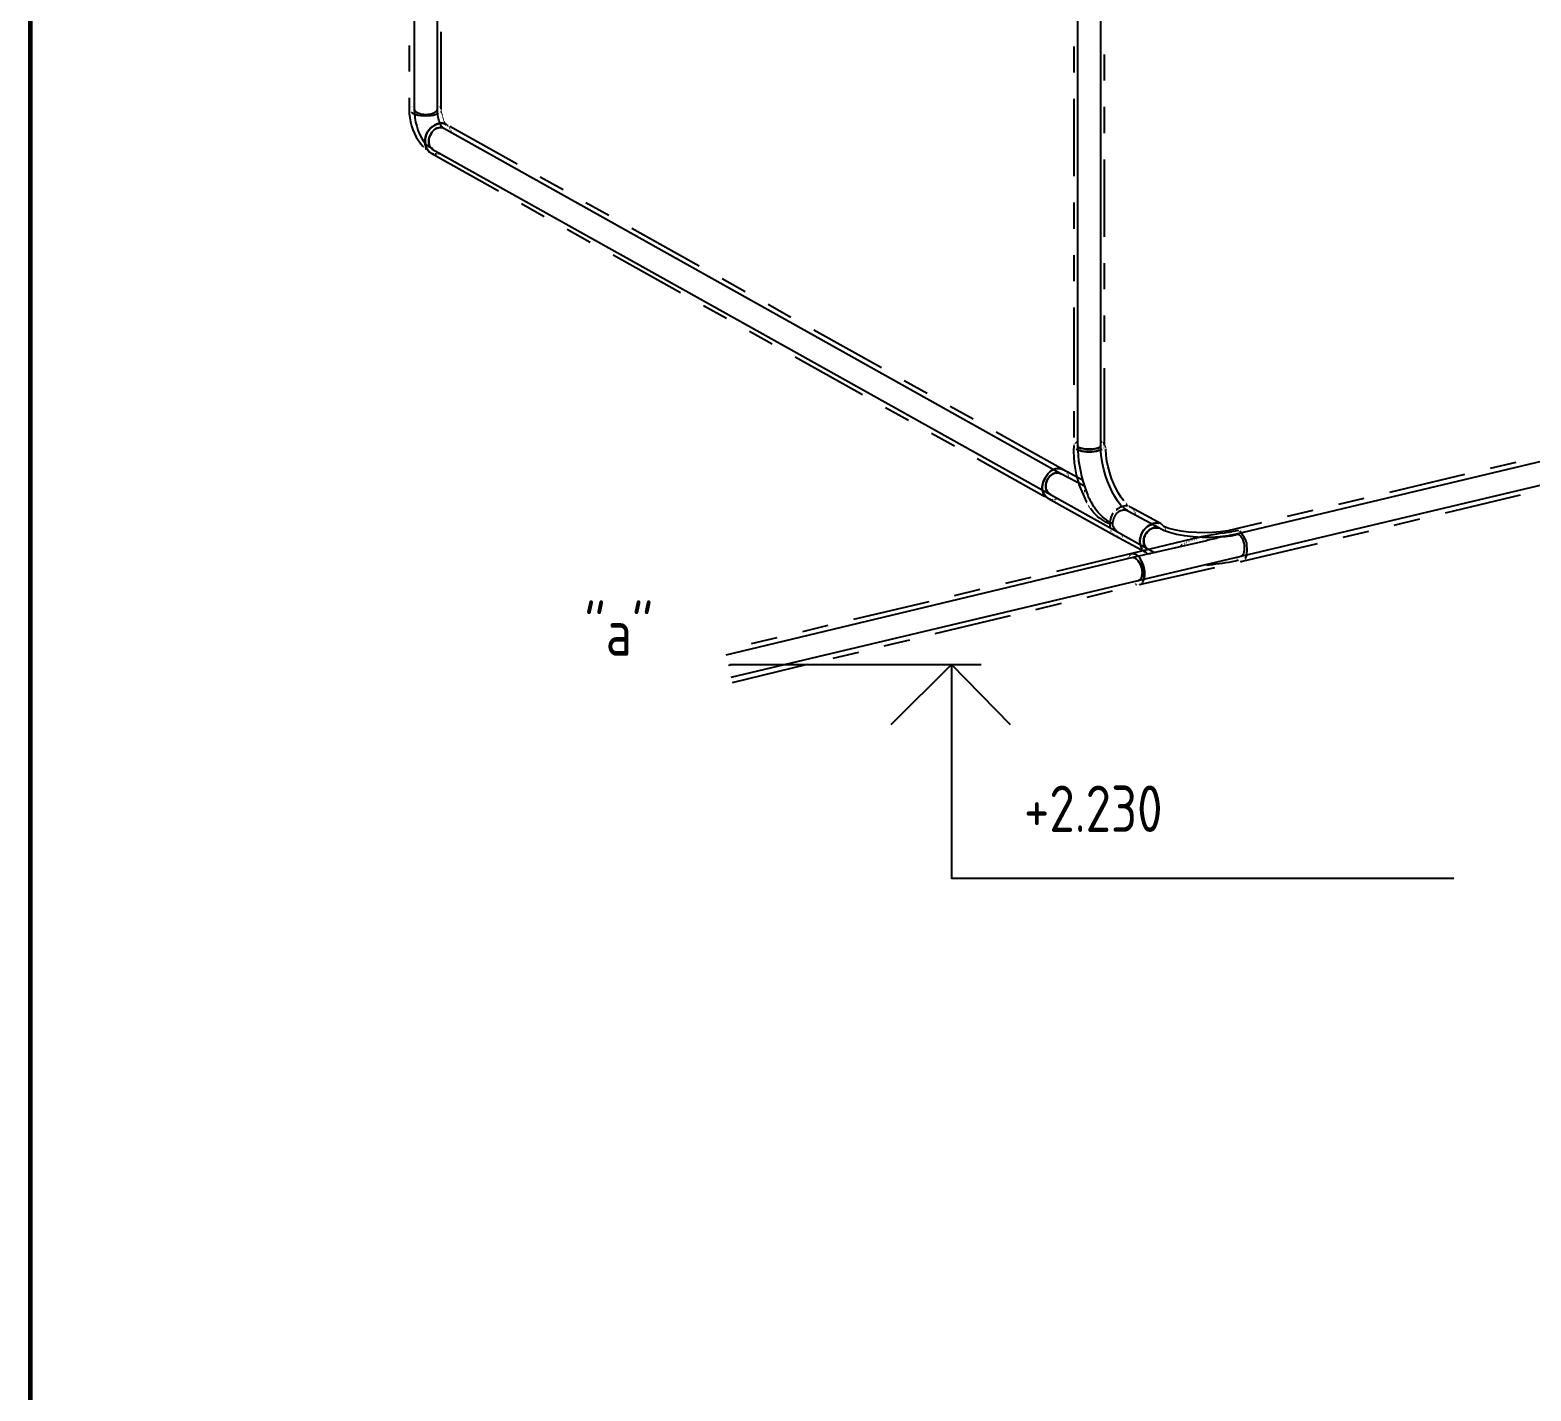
# Model space of a CAD drawing. Header units: metres. Extents: x 20 to 415, y 5 to 292.
# Drawn here: x 20 to 92.4, y 146.5 to 212.2 of the extents above; entities that cross this region are included whole.
import ezdxf

# ---------------------------------------------------------------- set-up
doc = ezdxf.new("R2010")
doc.units = ezdxf.units.M
for name, color, linetype in [('ИЗОЛЯЦИЯ', 3, 'Continuous'), ('ОБОЗНАЧЕНИЯ', 7, 'Continuous'), ('РАМКА', 7, 'Continuous'), ('ТРУБОПРОВОД', 5, 'Continuous')]:
    doc.layers.add(name, color=color, linetype=linetype)
doc.styles.add('GOST', font='isocpeur.ttf')

msp = doc.modelspace()

# ---------------------------------------------------------------- linework, layer by layer
at = {"layer": 'ИЗОЛЯЦИЯ'}
for points in [[(39.851, 208.35), (39.851, 212.079)], [(38.297, 211.433), (38.297, 210.165)], [(70.373, 211.383), (70.373, 210.115)], [(71.865, 209.73), (71.865, 210.998)], [(38.297, 208.897), (38.297, 208.35)], [(70.373, 208.847), (70.373, 205.117)], [(38.297, 208.35), (38.305, 208.145)], [(38.297, 208.35), (38.304, 208.35)], [(38.301, 208.368), (38.307, 208.368)], [(38.305, 208.145), (38.327, 207.941)], [(38.308, 208.296), (38.315, 208.296)], [(38.311, 208.387), (38.317, 208.387)], [(38.327, 207.941), (38.363, 207.741)], [(38.328, 208.406), (38.334, 208.406)], [(38.34, 208.246), (38.346, 208.246)], [(38.349, 208.424), (38.355, 208.424)], [(38.375, 208.443), (38.381, 208.443)], [(38.39, 208.201), (38.456, 208.16)], [(38.405, 208.462), (38.411, 208.462)], [(38.437, 208.48), (38.443, 208.48)], [(38.456, 208.16), (38.538, 208.125)], [(38.473, 208.499), (38.479, 208.499)], [(38.509, 208.518), (38.515, 208.518)], [(38.538, 208.125), (38.633, 208.095)], [(38.546, 208.536), (38.552, 208.536)], [(38.633, 208.095), (38.739, 208.071)], [(38.739, 208.071), (38.854, 208.053)], [(38.854, 208.053), (38.977, 208.043)], [(38.977, 208.043), (39.105, 208.039)], [(39.105, 208.039), (39.232, 208.043)], [(39.232, 208.043), (39.35, 208.053)], [(39.35, 208.053), (39.459, 208.071)], [(39.459, 208.071), (39.556, 208.095)], [(39.556, 208.095), (39.642, 208.125)], [(39.642, 208.125), (39.714, 208.16)], [(39.7, 208.518), (39.706, 208.518)], [(39.714, 208.16), (39.72, 208.16)], [(39.732, 208.499), (39.738, 208.499)], [(39.76, 208.48), (39.766, 208.48)], [(39.772, 208.201), (39.779, 208.201)], [(39.784, 208.462), (39.79, 208.462)], [(39.805, 208.443), (39.811, 208.443)], [(39.816, 208.246), (39.822, 208.246)], [(39.822, 208.424), (39.828, 208.424)], [(39.835, 208.406), (39.841, 208.406)], [(39.842, 208.296), (39.848, 208.296)], [(39.844, 208.387), (39.85, 208.387)], [(39.849, 208.368), (39.856, 208.368)], [(39.851, 208.35), (39.858, 208.35)], [(39.851, 208.333), (39.858, 208.333)], [(39.851, 208.319), (39.858, 208.319)], [(39.851, 208.307), (39.858, 208.307)], [(39.851, 208.297), (39.858, 208.297)], [(39.851, 208.288), (39.858, 208.288)], [(39.851, 208.278), (39.858, 208.278)], [(39.851, 208.268), (39.858, 208.268)], [(39.851, 208.256), (39.858, 208.256)], [(39.851, 208.242), (39.858, 208.242)], [(39.851, 208.225), (39.858, 208.225)], [(39.853, 208.207), (39.859, 208.207)], [(39.858, 208.188), (39.864, 208.188)], [(39.865, 208.169), (39.871, 208.169)], [(39.873, 208.151), (39.879, 208.151)], [(39.882, 208.132), (39.889, 208.132)], [(39.892, 208.114), (39.898, 208.114)], [(39.9, 208.095), (39.906, 208.095)], [(39.907, 208.076), (39.913, 208.076)], [(39.912, 208.058), (39.918, 208.058)], [(39.913, 208.039), (39.92, 208.039)], [(39.915, 208.004), (39.922, 208.004)], [(39.92, 207.971), (39.926, 207.971)], [(39.927, 207.941), (39.933, 207.941)], [(39.935, 207.911), (39.941, 207.911)], [(71.865, 207.194), (71.865, 208.462)], [(38.363, 207.741), (38.413, 207.545)], [(38.413, 207.545), (38.476, 207.355)], [(38.476, 207.355), (38.553, 207.173)], [(39.168, 207.231), (39.119, 207.118)], [(39.119, 207.118), (39.168, 207.231)], [(39.246, 207.337), (39.168, 207.231)], [(39.168, 207.231), (39.247, 207.337)], [(39.33, 207.431), (39.246, 207.337)], [(39.247, 207.337), (39.336, 207.431)], [(39.42, 207.511), (39.33, 207.431)], [(39.336, 207.431), (39.432, 207.511)], [(39.514, 207.577), (39.42, 207.511)], [(39.432, 207.511), (39.532, 207.577)], [(39.611, 207.627), (39.514, 207.577)], [(39.532, 207.577), (39.634, 207.627)], [(39.709, 207.66), (39.611, 207.627)], [(39.634, 207.627), (39.736, 207.66)], [(39.808, 207.676), (39.709, 207.66)], [(39.736, 207.66), (39.836, 207.676)], [(39.907, 207.673), (39.808, 207.676)], [(39.836, 207.676), (39.932, 207.673)], [(40.005, 207.649), (39.907, 207.673)], [(39.932, 207.673), (40.02, 207.649)], [(39.945, 207.884), (39.951, 207.884)], [(39.954, 207.856), (39.96, 207.856)], [(39.962, 207.827), (39.968, 207.827)], [(39.969, 207.796), (39.976, 207.796)], [(39.974, 207.764), (39.98, 207.764)], [(39.976, 207.728), (39.982, 207.728)], [(39.992, 207.726), (39.999, 207.726)], [(40.1, 207.604), (40.005, 207.649)], [(40.007, 207.721), (40.013, 207.721)], [(40.018, 207.713), (40.024, 207.713)], [(40.02, 207.649), (40.1, 207.604)], [(40.029, 207.703), (40.035, 207.703)], [(40.038, 207.69), (40.044, 207.69)], [(40.047, 207.675), (40.053, 207.675)], [(40.058, 207.659), (40.064, 207.659)], [(40.069, 207.64), (40.075, 207.64)], [(40.083, 207.622), (40.089, 207.622)], [(40.1, 207.604), (40.106, 207.604)], [(40.1, 207.604), (40.106, 207.604)], [(40.1, 207.604), (40.106, 207.604)], [(40.1, 207.604), (40.106, 207.604)], [(40.135, 207.583), (40.142, 207.583)], [(40.135, 207.581), (40.142, 207.581)], [(40.168, 207.559), (40.174, 207.559)], [(40.168, 207.553), (40.174, 207.553)], [(40.197, 207.531), (40.203, 207.531)], [(40.197, 207.519), (40.203, 207.519)], [(40.224, 207.499), (40.23, 207.499)], [(40.224, 207.481), (40.23, 207.481)], [(40.248, 207.464), (40.254, 207.464)], [(40.248, 207.441), (40.254, 207.441)], [(43.511, 205.695), (40.256, 207.517)], [(40.27, 207.425), (40.277, 207.425)], [(40.27, 207.398), (40.277, 207.398)], [(40.291, 207.382), (40.297, 207.382)], [(40.291, 207.355), (40.297, 207.355)], [(40.311, 207.335), (40.317, 207.335)], [(40.311, 207.312), (40.317, 207.312)], [(40.33, 207.285), (40.336, 207.285)], [(40.33, 207.27), (40.336, 207.27)], [(40.349, 207.231), (40.355, 207.231)], [(38.553, 207.173), (38.642, 206.999)], [(38.642, 206.999), (38.743, 206.836)], [(38.743, 206.836), (38.856, 206.685)], [(38.856, 206.685), (38.981, 206.547)], [(38.981, 206.547), (38.987, 206.547)], [(39, 206.528), (39.006, 206.528)], [(39.018, 206.51), (39.025, 206.51)], [(39.037, 206.491), (39.043, 206.491)], [(39.056, 206.472), (39.062, 206.472)], [(39.067, 206.887), (39.063, 206.773)], [(39.063, 206.773), (39.067, 206.887)], [(39.063, 206.773), (39.074, 206.664)], [(39.074, 206.664), (39.063, 206.773)], [(39.085, 207.002), (39.067, 206.887)], [(39.067, 206.887), (39.085, 207.002)], [(39.074, 206.664), (39.1, 206.559)], [(39.1, 206.559), (39.074, 206.664)], [(39.119, 207.118), (39.085, 207.002)], [(39.085, 207.002), (39.119, 207.118)], [(39.1, 206.559), (39.141, 206.463)], [(39.141, 206.463), (39.1, 206.559)], [(39.141, 206.463), (39.197, 206.375)], [(39.197, 206.375), (39.141, 206.463)], [(39.074, 206.454), (39.081, 206.454)], [(39.093, 206.435), (39.099, 206.435)], [(39.112, 206.416), (39.118, 206.416)], [(39.13, 206.398), (39.136, 206.398)], [(39.149, 206.379), (39.155, 206.379)], [(39.168, 206.361), (39.174, 206.361)], [(39.184, 206.344), (39.191, 206.344)], [(39.197, 206.375), (39.268, 206.3)], [(39.268, 206.3), (39.197, 206.375)], [(39.199, 206.33), (39.205, 206.33)], [(39.21, 206.32), (39.217, 206.32)], [(39.22, 206.312), (39.227, 206.312)], [(39.23, 206.306), (39.236, 206.306)], [(39.239, 206.303), (39.245, 206.303)], [(39.25, 206.3), (39.256, 206.3)], [(39.261, 206.299), (39.268, 206.299)], [(39.268, 206.3), (39.354, 206.236)], [(39.354, 206.236), (39.268, 206.3)], [(39.275, 206.298), (39.281, 206.298)], [(39.292, 206.298), (39.298, 206.298)], [(39.354, 206.236), (42.609, 204.415)], [(39.354, 206.236), (39.36, 206.236)], [(39.376, 206.219), (39.383, 206.219)], [(39.391, 206.219), (39.398, 206.219)], [(39.405, 206.206), (39.411, 206.206)], [(39.429, 206.206), (39.436, 206.206)], [(39.439, 206.197), (39.445, 206.197)], [(39.468, 206.197), (39.474, 206.197)], [(39.476, 206.191), (39.483, 206.191)], [(39.507, 206.191), (39.513, 206.191)], [(39.518, 206.19), (39.524, 206.19)], [(39.549, 206.19), (39.555, 206.19)], [(39.56, 206.191), (39.566, 206.191)], [(39.592, 206.191), (39.598, 206.191)], [(39.603, 206.197), (39.61, 206.197)], [(39.636, 206.197), (39.642, 206.197)], [(39.647, 206.206), (39.653, 206.206)], [(39.684, 206.206), (39.69, 206.206)], [(39.688, 206.219), (39.694, 206.219)], [(39.727, 206.236), (39.733, 206.236)], [(39.729, 206.236), (39.735, 206.236)], [(39.734, 206.236), (39.74, 206.236)], [(39.735, 206.219), (39.741, 206.219)], [(39.741, 206.236), (39.747, 206.236)], [(39.749, 206.236), (39.755, 206.236)], [(39.758, 206.236), (39.764, 206.236)], [(39.767, 206.236), (39.774, 206.236)], [(39.776, 206.236), (39.782, 206.236)], [(39.783, 206.236), (39.789, 206.236)], [(39.787, 206.236), (39.794, 206.236)], [(39.789, 206.236), (39.795, 206.236)], [(71.865, 202.196), (71.865, 205.925)], [(45.724, 204.457), (44.617, 205.076)], [(43.716, 203.796), (44.822, 203.177)], [(47.937, 203.219), (46.831, 203.838)], [(70.373, 203.849), (70.373, 202.581)], [(45.929, 202.557), (47.035, 201.938)], [(52.299, 200.778), (49.044, 202.6)], [(48.143, 201.319), (51.397, 199.498)], [(70.373, 201.313), (70.373, 200.045)], [(71.865, 199.659), (71.865, 200.928)], [(54.512, 199.54), (53.406, 200.159)], [(52.504, 198.879), (53.61, 198.26)], [(56.726, 198.302), (55.619, 198.921)], [(70.373, 198.777), (70.373, 195.047)], [(71.865, 197.123), (71.865, 198.391)], [(54.717, 197.64), (55.824, 197.021)], [(61.087, 195.861), (57.832, 197.683)], [(56.93, 196.402), (60.185, 194.581)], [(71.865, 192.125), (71.865, 195.855)], [(63.301, 194.623), (62.194, 195.242)], [(61.292, 193.962), (62.399, 193.343)], [(65.514, 193.385), (64.407, 194.004)], [(70.373, 193.779), (70.373, 192.511)], [(63.505, 192.723), (64.612, 192.104)], [(69.876, 190.944), (66.621, 192.766)], [(70.373, 192.125), (70.364, 191.844)], [(70.373, 192.125), (70.379, 192.125)], [(70.373, 192.125), (70.379, 192.125)], [(70.375, 192.144), (70.381, 192.144)], [(70.375, 192.144), (70.381, 192.144)], [(70.38, 192.163), (70.387, 192.163)], [(70.38, 192.163), (70.387, 192.163)], [(70.382, 192.071), (70.389, 192.071)], [(70.382, 192.071), (70.389, 192.071)], [(70.39, 192.181), (70.396, 192.181)], [(70.39, 192.181), (70.396, 192.181)], [(70.403, 192.2), (70.409, 192.2)], [(70.403, 192.2), (70.409, 192.2)], [(70.409, 192.022), (70.415, 192.022)], [(70.409, 192.022), (70.415, 192.022)], [(70.42, 192.219), (70.426, 192.219)], [(70.42, 192.219), (70.426, 192.219)], [(70.44, 192.237), (70.446, 192.237)], [(70.44, 192.237), (70.446, 192.237)], [(70.452, 191.976), (70.458, 191.976)], [(70.452, 191.976), (70.458, 191.976)], [(70.464, 192.256), (70.471, 192.256)], [(70.464, 192.256), (70.471, 192.256)], [(70.492, 192.275), (70.499, 192.275)], [(70.492, 192.275), (70.499, 192.275)], [(70.524, 192.293), (70.53, 192.293)], [(70.524, 192.293), (70.53, 192.293)], [(70.559, 192.312), (70.566, 192.312)], [(71.678, 192.312), (71.685, 192.312)], [(71.695, 192.312), (71.701, 192.312)], [(71.709, 192.311), (71.715, 192.311)], [(71.714, 192.293), (71.72, 192.293)], [(71.719, 192.311), (71.726, 192.311)], [(71.727, 192.308), (71.733, 192.308)], [(71.733, 192.304), (71.739, 192.304)], [(71.737, 192.299), (71.743, 192.299)], [(71.739, 192.291), (71.745, 192.291)], [(71.74, 192.28), (71.746, 192.28)], [(71.741, 192.267), (71.747, 192.267)], [(71.741, 192.25), (71.747, 192.25)], [(71.746, 192.275), (71.752, 192.275)], [(71.774, 192.256), (71.78, 192.256)], [(71.774, 192.248), (71.78, 192.248)], [(71.786, 191.976), (71.792, 191.976)], [(71.786, 191.976), (71.792, 191.976)], [(71.798, 192.237), (71.804, 192.237)], [(71.801, 192.243), (71.808, 192.243)], [(71.818, 192.219), (71.824, 192.219)], [(71.823, 192.235), (71.829, 192.235)], [(71.829, 192.022), (71.836, 192.022)], [(71.829, 192.022), (71.836, 192.022)], [(71.835, 192.2), (71.841, 192.2)], [(71.838, 192.224), (71.844, 192.224)], [(71.848, 192.181), (71.854, 192.181)], [(71.849, 192.211), (71.856, 192.211)], [(71.856, 192.071), (71.862, 192.071)], [(71.856, 192.071), (71.862, 192.071)], [(71.857, 192.196), (71.863, 192.196)], [(71.857, 192.163), (71.864, 192.163)], [(71.862, 192.18), (71.868, 192.18)], [(71.863, 192.144), (71.869, 192.144)], [(71.864, 192.163), (71.87, 192.163)], [(71.865, 192.144), (71.871, 192.144)], [(71.865, 192.125), (71.871, 192.125)], [(71.865, 192.125), (71.871, 192.125)], [(71.882, 192.107), (71.888, 192.107)], [(71.895, 192.088), (71.902, 192.088)], [(71.906, 192.069), (71.912, 192.069)], [(71.913, 192.051), (71.92, 192.051)], [(71.92, 192.032), (71.926, 192.032)], [(71.923, 192.014), (71.93, 192.014)], [(71.925, 191.995), (71.931, 191.995)], [(71.926, 191.976), (71.933, 191.976)], [(65.719, 191.485), (68.974, 189.664)], [(70.364, 191.844), (70.372, 191.56)], [(70.372, 191.56), (70.398, 191.276)], [(70.398, 191.276), (70.44, 190.993)], [(70.583, 191.9), (70.51, 191.936)], [(70.51, 191.936), (70.517, 191.936)], [(70.51, 191.936), (70.583, 191.9)], [(70.668, 191.871), (70.583, 191.9)], [(70.583, 191.9), (70.668, 191.871)], [(70.766, 191.847), (70.668, 191.871)], [(70.668, 191.871), (70.766, 191.847)], [(70.874, 191.829), (70.766, 191.847)], [(70.766, 191.847), (70.874, 191.829)], [(70.992, 191.818), (70.874, 191.829)], [(70.874, 191.829), (70.992, 191.818)], [(71.119, 191.815), (70.992, 191.818)], [(70.992, 191.818), (71.119, 191.815)], [(71.246, 191.818), (71.119, 191.815)], [(71.119, 191.815), (71.246, 191.818)], [(71.364, 191.829), (71.246, 191.818)], [(71.246, 191.818), (71.364, 191.829)], [(71.472, 191.847), (71.364, 191.829)], [(71.364, 191.829), (71.472, 191.847)], [(71.57, 191.871), (71.472, 191.847)], [(71.472, 191.847), (71.57, 191.871)], [(71.655, 191.9), (71.57, 191.871)], [(71.57, 191.871), (71.655, 191.9)], [(71.728, 191.936), (71.655, 191.9)], [(71.655, 191.9), (71.728, 191.936)], [(71.728, 191.936), (71.734, 191.936)], [(71.927, 191.958), (71.933, 191.958)], [(71.939, 191.656), (71.927, 191.939)], [(71.927, 191.939), (71.933, 191.939)], [(71.976, 191.37), (71.939, 191.656)], [(72.033, 191.085), (71.976, 191.37)], [(91.708, 191.304), (90.474, 191.011)], [(69.005, 190.571), (68.94, 190.458)], [(68.94, 190.458), (69.005, 190.571)], [(69.067, 190.678), (69.005, 190.571)], [(69.005, 190.571), (69.067, 190.678)], [(69.138, 190.772), (69.067, 190.678)], [(69.067, 190.678), (69.138, 190.772)], [(69.217, 190.852), (69.138, 190.772)], [(69.138, 190.772), (69.217, 190.852)], [(69.303, 190.918), (69.217, 190.852)], [(69.217, 190.852), (69.303, 190.918)], [(69.394, 190.968), (69.303, 190.918)], [(69.303, 190.918), (69.394, 190.968)], [(69.489, 191.001), (69.394, 190.968)], [(69.394, 190.968), (69.489, 191.001)], [(69.586, 191.016), (69.489, 191.001)], [(69.489, 191.001), (69.586, 191.016)], [(69.684, 191.013), (69.586, 191.016)], [(69.586, 191.016), (69.684, 191.013)], [(69.781, 190.989), (69.684, 191.013)], [(69.684, 191.013), (69.781, 190.989)], [(69.876, 190.944), (69.781, 190.989)], [(69.781, 190.989), (69.876, 190.944)], [(70.559, 190.571), (69.876, 190.944)], [(69.876, 190.944), (69.882, 190.944)], [(69.913, 190.924), (69.919, 190.924)], [(69.913, 190.924), (69.919, 190.924)], [(69.949, 190.9), (69.955, 190.9)], [(69.949, 190.9), (69.955, 190.9)], [(69.984, 190.872), (69.991, 190.872)], [(69.984, 190.872), (69.991, 190.872)], [(70.017, 190.84), (70.023, 190.84)], [(70.017, 190.84), (70.023, 190.84)], [(70.047, 190.804), (70.053, 190.804)], [(70.047, 190.804), (70.053, 190.804)], [(70.073, 190.765), (70.079, 190.765)], [(70.073, 190.765), (70.079, 190.765)], [(70.094, 190.722), (70.1, 190.722)], [(70.094, 190.722), (70.1, 190.722)], [(70.111, 190.676), (70.117, 190.676)], [(70.111, 190.676), (70.117, 190.676)], [(70.121, 190.625), (70.127, 190.625)], [(70.121, 190.625), (70.127, 190.625)], [(70.124, 190.571), (70.131, 190.571)], [(70.44, 190.993), (70.497, 190.711)], [(70.497, 190.711), (70.57, 190.434)], [(70.808, 190.447), (70.559, 190.571)], [(72.108, 190.804), (72.033, 191.085)], [(72.199, 190.533), (72.108, 190.804)], [(72.303, 190.274), (72.199, 190.533)], [(89.24, 190.719), (85.611, 189.857)], [(68.864, 190.228), (68.853, 190.114)], [(68.853, 190.114), (68.864, 190.228)], [(68.853, 190.114), (68.857, 190.004)], [(68.858, 190.004), (68.853, 190.114)], [(68.857, 190.004), (68.88, 189.9)], [(68.88, 189.9), (68.858, 190.004)], [(68.893, 190.343), (68.864, 190.228)], [(68.864, 190.228), (68.893, 190.343)], [(68.88, 189.9), (68.919, 189.804)], [(68.919, 189.804), (68.88, 189.9)], [(68.94, 190.458), (68.893, 190.343)], [(68.893, 190.343), (68.94, 190.458)], [(68.919, 189.804), (68.974, 189.716)], [(68.974, 189.716), (68.919, 189.804)], [(70.57, 190.434), (70.656, 190.162)], [(70.656, 190.162), (70.757, 189.896)], [(70.757, 189.896), (70.87, 189.638)], [(70.87, 189.889), (70.877, 189.889)], [(70.87, 189.888), (70.877, 189.888)], [(70.87, 189.852), (70.877, 189.852)], [(70.87, 189.82), (70.877, 189.82)], [(70.871, 189.894), (70.877, 189.894)], [(70.872, 189.901), (70.878, 189.901)], [(70.874, 189.909), (70.88, 189.909)], [(70.878, 189.919), (70.885, 189.919)], [(70.884, 189.928), (70.89, 189.928)], [(70.891, 189.937), (70.898, 189.937)], [(70.902, 189.944), (70.908, 189.944)], [(70.916, 189.948), (70.922, 189.948)], [(70.932, 190.012), (70.939, 190.012)], [(70.932, 190.011), (70.939, 190.011)], [(70.932, 190.011), (70.939, 190.011)], [(70.932, 190.008), (70.939, 190.008)], [(70.932, 190.004), (70.939, 190.004)], [(70.932, 189.999), (70.939, 189.999)], [(70.932, 189.991), (70.939, 189.991)], [(70.932, 189.98), (70.939, 189.98)], [(70.932, 189.966), (70.939, 189.966)], [(70.932, 189.95), (70.939, 189.95)], [(72.418, 190.033), (72.303, 190.274)], [(72.54, 189.812), (72.418, 190.033)], [(72.667, 189.618), (72.54, 189.812)], [(68.974, 189.716), (69.044, 189.64)], [(69.044, 189.64), (68.974, 189.716)], [(69.044, 189.64), (69.13, 189.577)], [(69.13, 189.577), (69.044, 189.64)], [(69.13, 189.577), (72.362, 187.774)], [(69.13, 189.577), (69.136, 189.577)], [(69.167, 189.56), (69.173, 189.56)], [(69.169, 189.56), (69.175, 189.56)], [(69.204, 189.546), (69.211, 189.546)], [(69.211, 189.547), (69.217, 189.547)], [(69.242, 189.536), (69.248, 189.536)], [(69.255, 189.538), (69.262, 189.538)], [(69.279, 189.528), (69.285, 189.528)], [(69.301, 189.532), (69.307, 189.532)], [(69.316, 189.523), (69.322, 189.523)], [(69.347, 189.53), (69.353, 189.53)], [(69.353, 189.519), (69.36, 189.519)], [(69.391, 189.516), (69.397, 189.516)], [(69.394, 189.532), (69.4, 189.532)], [(69.428, 189.515), (69.434, 189.515)], [(69.44, 189.538), (69.446, 189.538)], [(69.465, 189.515), (69.472, 189.515)], [(69.484, 189.547), (69.49, 189.547)], [(69.503, 189.515), (69.509, 189.515)], [(69.52, 189.531), (69.526, 189.531)], [(69.526, 189.56), (69.532, 189.56)], [(69.533, 189.545), (69.539, 189.545)], [(69.544, 189.556), (69.55, 189.556)], [(69.552, 189.564), (69.558, 189.564)], [(69.557, 189.569), (69.564, 189.569)], [(69.561, 189.573), (69.567, 189.573)], [(69.563, 189.576), (69.569, 189.576)], [(69.564, 189.576), (69.57, 189.576)], [(69.565, 189.577), (69.571, 189.577)], [(69.565, 189.577), (69.571, 189.577)], [(70.87, 189.789), (70.877, 189.789)], [(70.87, 189.76), (70.877, 189.76)], [(70.87, 189.732), (70.877, 189.732)], [(70.87, 189.704), (70.877, 189.704)], [(70.87, 189.676), (70.877, 189.676)], [(70.87, 189.645), (70.877, 189.645)], [(70.87, 189.638), (70.995, 189.39)], [(70.87, 189.612), (70.877, 189.612)], [(70.87, 189.577), (70.877, 189.577)], [(70.887, 189.558), (70.893, 189.558)], [(70.901, 189.539), (70.908, 189.539)], [(70.913, 189.521), (70.919, 189.521)], [(70.923, 189.502), (70.929, 189.502)], [(70.932, 189.484), (70.939, 189.484)], [(70.942, 189.465), (70.948, 189.465)], [(70.952, 189.446), (70.959, 189.446)], [(70.964, 189.428), (70.97, 189.428)], [(70.978, 189.409), (70.984, 189.409)], [(70.995, 189.39), (71.001, 189.39)], [(71.013, 189.353), (71.019, 189.353)], [(71.032, 189.316), (71.038, 189.316)], [(71.051, 189.28), (71.057, 189.28)], [(71.069, 189.245), (71.075, 189.245)], [(71.088, 189.212), (71.094, 189.212)], [(71.107, 189.18), (71.113, 189.18)], [(71.125, 189.151), (71.131, 189.151)], [(71.144, 189.124), (71.15, 189.124)], [(71.162, 189.1), (71.169, 189.1)], [(71.259, 188.971), (71.181, 189.079)], [(71.181, 189.079), (71.187, 189.079)], [(72.573, 189.114), (72.499, 189.069)], [(72.646, 189.15), (72.573, 189.114)], [(72.719, 189.178), (72.646, 189.15)], [(72.797, 189.452), (72.667, 189.618)], [(72.79, 189.196), (72.719, 189.178)], [(72.859, 189.206), (72.79, 189.196)], [(72.835, 189.4), (72.841, 189.4)], [(72.925, 189.205), (72.859, 189.206)], [(72.871, 189.355), (72.878, 189.355)], [(72.907, 189.315), (72.914, 189.315)], [(72.989, 189.194), (72.925, 189.205)], [(72.943, 189.28), (72.949, 189.28)], [(72.976, 189.25), (72.983, 189.25)], [(73.008, 189.224), (73.014, 189.224)], [(73.037, 189.201), (73.043, 189.201)], [(73.05, 189.173), (73.057, 189.173)], [(73.064, 189.18), (73.07, 189.18)], [(73.088, 189.16), (73.094, 189.16)], [(73.108, 189.142), (73.114, 189.142)], [(73.108, 189.142), (73.114, 189.142)], [(74.6, 188.334), (73.108, 189.142)], [(73.145, 189.12), (73.152, 189.12)], [(73.182, 189.091), (73.188, 189.091)], [(84.378, 189.564), (83.144, 189.272)], [(88.312, 188.868), (91.939, 189.733)], [(71.344, 188.871), (71.259, 188.971)], [(71.433, 188.777), (71.344, 188.871)], [(71.527, 188.692), (71.433, 188.777)], [(71.624, 188.613), (71.527, 188.692)], [(71.723, 188.542), (71.624, 188.613)], [(71.822, 188.479), (71.723, 188.542)], [(71.921, 188.423), (71.822, 188.479)], [(72.018, 188.375), (71.921, 188.423)], [(72.114, 188.334), (72.018, 188.375)], [(72.117, 188.41), (72.114, 188.334)], [(72.128, 188.488), (72.117, 188.41)], [(72.145, 188.567), (72.128, 188.488)], [(72.169, 188.646), (72.145, 188.567)], [(72.199, 188.722), (72.169, 188.646)], [(72.234, 188.795), (72.199, 188.722)], [(72.275, 188.862), (72.234, 188.795)], [(72.321, 188.922), (72.327, 188.922)], [(72.37, 188.975), (72.376, 188.975)], [(72.499, 189.069), (72.424, 189.017)], [(72.424, 189.017), (72.431, 189.017)], [(73.217, 189.057), (73.223, 189.057)], [(73.249, 189.019), (73.255, 189.019)], [(73.279, 188.979), (73.285, 188.979)], [(73.305, 188.936), (73.311, 188.936)], [(73.326, 188.892), (73.332, 188.892)], [(73.343, 188.849), (73.349, 188.849)], [(73.353, 188.808), (73.359, 188.808)], [(73.357, 188.769), (73.363, 188.769)], [(74.211, 188.352), (74.138, 188.33)], [(74.282, 188.365), (74.211, 188.352)], [(74.264, 188.35), (74.271, 188.35)], [(74.35, 188.37), (74.282, 188.365)], [(74.302, 188.363), (74.308, 188.363)], [(74.339, 188.373), (74.345, 188.373)], [(74.417, 188.37), (74.35, 188.37)], [(74.376, 188.378), (74.382, 188.378)], [(74.413, 188.38), (74.42, 188.38)], [(74.481, 188.363), (74.417, 188.37)], [(74.451, 188.378), (74.457, 188.378)], [(74.488, 188.373), (74.494, 188.373)], [(74.525, 188.363), (74.532, 188.363)], [(74.542, 188.35), (74.548, 188.35)], [(74.563, 188.35), (74.569, 188.35)], [(79.442, 188.393), (78.143, 188.085)], [(81.91, 188.979), (80.676, 188.686)], [(85.845, 188.279), (87.078, 188.573)], [(72.114, 188.334), (72.115, 188.261)], [(72.115, 188.261), (72.122, 188.192)], [(72.122, 188.192), (72.132, 188.127)], [(72.132, 188.127), (72.138, 188.127)], [(72.147, 188.065), (72.153, 188.065)], [(72.168, 188.007), (72.174, 188.007)], [(72.194, 187.953), (72.201, 187.953)], [(72.226, 187.903), (72.232, 187.903)], [(72.265, 187.856), (72.271, 187.856)], [(72.31, 187.813), (72.316, 187.813)], [(72.362, 187.774), (72.368, 187.774)], [(72.362, 187.774), (73.854, 186.966)], [(72.401, 187.757), (72.408, 187.757)], [(72.444, 187.744), (72.45, 187.744)], [(72.488, 187.735), (72.494, 187.735)], [(72.533, 187.729), (72.539, 187.729)], [(72.58, 187.727), (72.586, 187.727)], [(72.626, 187.729), (72.633, 187.729)], [(72.672, 187.735), (72.678, 187.735)], [(72.716, 187.744), (72.723, 187.744)], [(72.758, 187.757), (72.764, 187.757)], [(76.527, 187.712), (73.17, 186.904)], [(73.564, 187.642), (73.549, 187.555)], [(73.589, 187.726), (73.564, 187.642)], [(73.621, 187.806), (73.589, 187.726)], [(73.59, 187.619), (73.605, 187.712)], [(73.605, 187.712), (73.63, 187.803)], [(73.66, 187.883), (73.621, 187.806)], [(73.63, 187.803), (73.664, 187.89)], [(73.704, 187.956), (73.66, 187.883)], [(73.664, 187.89), (73.709, 187.972)], [(73.753, 188.025), (73.704, 187.956)], [(73.709, 187.972), (73.761, 188.047)], [(73.806, 188.09), (73.753, 188.025)], [(73.761, 188.047), (73.823, 188.116)], [(73.823, 188.116), (73.892, 188.177)], [(73.86, 188.151), (73.866, 188.151)], [(73.892, 188.177), (73.967, 188.231)], [(73.991, 188.26), (73.916, 188.209)], [(73.916, 188.209), (73.922, 188.209)], [(73.967, 188.231), (74.049, 188.275)], [(74.065, 188.3), (73.991, 188.26)], [(74.049, 188.275), (74.136, 188.309)], [(74.138, 188.33), (74.065, 188.3)], [(74.136, 188.309), (74.227, 188.334)], [(74.227, 188.334), (74.233, 188.334)], [(74.6, 188.334), (74.606, 188.334)], [(74.6, 188.334), (74.606, 188.334)], [(74.617, 188.317), (74.623, 188.317)], [(74.631, 188.303), (74.637, 188.303)], [(74.635, 188.298), (74.642, 188.298)], [(74.635, 188.296), (74.642, 188.296)], [(74.643, 188.291), (74.649, 188.291)], [(74.653, 188.281), (74.659, 188.281)], [(74.662, 188.271), (74.668, 188.271)], [(74.668, 188.265), (74.674, 188.265)], [(74.668, 188.259), (74.674, 188.259)], [(74.671, 188.262), (74.678, 188.262)], [(74.682, 188.252), (74.688, 188.252)], [(74.693, 188.24), (74.699, 188.24)], [(74.697, 188.233), (74.703, 188.233)], [(74.697, 188.222), (74.703, 188.222)], [(74.708, 188.226), (74.714, 188.226)], [(74.723, 188.202), (74.729, 188.202)], [(74.723, 188.184), (74.729, 188.184)], [(74.958, 188.122), (74.724, 188.209)], [(74.724, 188.209), (74.731, 188.209)], [(74.747, 188.171), (74.754, 188.171)], [(74.747, 188.147), (74.754, 188.147)], [(74.77, 188.136), (74.777, 188.136)], [(74.77, 188.11), (74.777, 188.11)], [(74.791, 188.1), (74.797, 188.1)], [(74.791, 188.072), (74.797, 188.072)], [(74.811, 188.059), (74.817, 188.059)], [(74.811, 188.035), (74.817, 188.035)], [(74.83, 188.013), (74.836, 188.013)], [(74.83, 187.998), (74.836, 187.998)], [(74.849, 187.961), (74.855, 187.961)], [(75.241, 188.048), (74.958, 188.122)], [(75.565, 187.987), (75.241, 188.048)], [(75.919, 187.942), (75.565, 187.987)], [(76.294, 187.914), (75.919, 187.942)], [(76.681, 187.905), (76.294, 187.914)], [(76.303, 187.637), (76.309, 187.637)], [(76.359, 187.656), (76.365, 187.656)], [(76.415, 187.675), (76.421, 187.675)], [(76.471, 187.693), (76.477, 187.693)], [(76.714, 187.747), (76.527, 187.712)], [(76.527, 187.712), (76.533, 187.712)], [(77.068, 187.916), (76.681, 187.905)], [(76.899, 187.78), (76.714, 187.747)], [(77.085, 187.811), (76.899, 187.78)], [(77.448, 187.949), (77.068, 187.916)], [(77.269, 187.839), (77.085, 187.811)], [(77.452, 187.867), (77.269, 187.839)], [(77.809, 188.005), (77.448, 187.949)], [(77.632, 187.895), (77.452, 187.867)], [(77.811, 187.924), (77.632, 187.895)], [(78.143, 188.085), (77.809, 188.005)], [(77.987, 187.955), (77.811, 187.924)], [(77.895, 187.774), (77.901, 187.774)], [(77.913, 187.826), (77.919, 187.826)], [(77.933, 187.872), (77.939, 187.872)], [(77.952, 187.912), (77.959, 187.912)], [(77.974, 187.946), (77.98, 187.946)], [(78.16, 187.987), (77.987, 187.955)], [(77.996, 187.976), (78.002, 187.976)], [(78.02, 188.002), (78.026, 188.002)], [(78.046, 188.026), (78.052, 188.026)], [(78.075, 188.047), (78.082, 188.047)], [(78.108, 188.066), (78.114, 188.066)], [(78.143, 188.085), (78.149, 188.085)], [(78.33, 188.023), (78.16, 187.987)], [(78.201, 188.093), (78.207, 188.093)], [(78.261, 188.079), (78.268, 188.079)], [(78.323, 188.047), (78.329, 188.047)], [(78.385, 187.997), (78.447, 187.929)], [(78.447, 187.929), (78.506, 187.848)], [(78.506, 187.848), (78.562, 187.752)], [(78.562, 187.752), (78.615, 187.645)], [(78.615, 187.645), (78.662, 187.528)], [(83.378, 187.691), (84.611, 187.985)], [(73.17, 186.904), (69.541, 186.043)], [(73.245, 186.912), (73.17, 186.904)], [(73.17, 186.904), (73.264, 186.904)], [(73.17, 186.904), (73.176, 186.904)], [(73.318, 186.898), (73.245, 186.912)], [(73.264, 186.904), (73.354, 186.872)], [(73.389, 186.866), (73.318, 186.898)], [(73.549, 187.555), (73.543, 187.463)], [(73.543, 187.463), (73.549, 187.463)], [(73.545, 187.409), (73.551, 187.409)], [(73.551, 187.358), (73.557, 187.358)], [(73.56, 187.311), (73.566, 187.311)], [(73.573, 187.266), (73.579, 187.266)], [(73.584, 187.527), (73.59, 187.619)], [(73.585, 187.437), (73.584, 187.527)], [(73.594, 187.351), (73.585, 187.437)], [(73.59, 187.223), (73.596, 187.223)], [(73.613, 187.269), (73.594, 187.351)], [(73.61, 187.182), (73.617, 187.182)], [(73.641, 187.193), (73.613, 187.269)], [(73.635, 187.142), (73.641, 187.142)], [(73.679, 187.123), (73.641, 187.193)], [(73.663, 187.103), (73.669, 187.103)], [(73.694, 187.065), (73.701, 187.065)], [(73.727, 187.062), (73.733, 187.062)], [(73.73, 187.028), (73.736, 187.028)], [(73.746, 187.026), (73.753, 187.026)], [(73.761, 187.022), (73.767, 187.022)], [(73.772, 187.015), (73.778, 187.015)], [(73.783, 187.006), (73.789, 187.006)], [(73.854, 186.966), (73.785, 187.009)], [(73.785, 187.009), (73.791, 187.009)], [(73.792, 186.997), (73.798, 186.997)], [(73.801, 186.988), (73.807, 186.988)], [(73.812, 186.98), (73.818, 186.98)], [(73.824, 186.973), (73.83, 186.973)], [(73.837, 186.968), (73.843, 186.968)], [(73.854, 186.966), (73.86, 186.966)], [(73.854, 186.966), (73.86, 186.966)], [(73.871, 186.949), (73.877, 186.949)], [(73.873, 186.949), (73.879, 186.949)], [(73.873, 186.949), (73.879, 186.949)], [(73.885, 186.935), (73.891, 186.935)], [(73.892, 186.935), (73.898, 186.935)], [(73.892, 186.935), (73.898, 186.935)], [(73.897, 186.924), (73.903, 186.924)], [(73.907, 186.913), (73.913, 186.913)], [(73.912, 186.925), (73.918, 186.925)], [(73.912, 186.925), (73.918, 186.925)], [(73.916, 186.904), (73.922, 186.904)], [(73.932, 186.917), (73.939, 186.917)], [(73.932, 186.917), (73.939, 186.917)], [(73.955, 186.912), (73.962, 186.912)], [(73.955, 186.912), (73.962, 186.912)], [(73.98, 186.908), (73.986, 186.908)], [(73.98, 186.908), (73.986, 186.908)], [(74.006, 186.906), (74.012, 186.906)], [(74.006, 186.906), (74.012, 186.906)], [(74.035, 186.904), (74.041, 186.904)], [(74.035, 186.904), (74.041, 186.904)], [(74.067, 186.904), (74.073, 186.904)], [(74.067, 186.904), (74.073, 186.904)], [(74.103, 186.904), (74.109, 186.904)], [(75.487, 187.231), (75.493, 187.231)], [(75.501, 187.246), (75.507, 187.246)], [(75.513, 187.257), (75.519, 187.257)], [(75.523, 187.267), (75.529, 187.267)], [(75.532, 187.277), (75.539, 187.277)], [(75.542, 187.287), (75.548, 187.287)], [(75.552, 187.297), (75.559, 187.297)], [(75.563, 187.308), (75.57, 187.308)], [(75.578, 187.322), (75.584, 187.322)], [(75.595, 187.339), (75.601, 187.339)], [(75.632, 187.358), (75.638, 187.358)], [(75.669, 187.376), (75.675, 187.376)], [(75.707, 187.395), (75.713, 187.395)], [(75.744, 187.413), (75.75, 187.413)], [(75.781, 187.432), (75.787, 187.432)], [(75.818, 187.451), (75.825, 187.451)], [(75.856, 187.469), (75.862, 187.469)], [(75.893, 187.488), (75.899, 187.488)], [(75.93, 187.507), (75.937, 187.507)], [(75.968, 187.525), (75.974, 187.525)], [(76.023, 187.544), (76.03, 187.544)], [(76.079, 187.563), (76.086, 187.563)], [(76.135, 187.581), (76.142, 187.581)], [(76.191, 187.6), (76.198, 187.6)], [(76.247, 187.619), (76.254, 187.619)], [(78.516, 186.531), (82.144, 187.397)], [(78.662, 187.528), (78.703, 187.401)], [(78.703, 187.401), (78.718, 187.273)], [(78.718, 186.925), (78.703, 186.826)], [(78.718, 187.273), (78.725, 187.149)], [(78.725, 187.033), (78.718, 186.925)], [(78.725, 187.149), (78.725, 187.033)], [(72.984, 186.655), (72.99, 186.655)], [(72.988, 186.691), (72.994, 186.691)], [(72.988, 186.691), (72.994, 186.691)], [(72.997, 186.723), (73.004, 186.723)], [(72.997, 186.723), (73.004, 186.723)], [(73.012, 186.752), (73.019, 186.752)], [(73.012, 186.752), (73.019, 186.752)], [(73.032, 186.779), (73.038, 186.779)], [(73.032, 186.779), (73.038, 186.779)], [(73.054, 186.803), (73.06, 186.803)], [(73.054, 186.803), (73.06, 186.803)], [(73.078, 186.825), (73.084, 186.825)], [(73.078, 186.825), (73.084, 186.825)], [(73.102, 186.846), (73.109, 186.846)], [(73.102, 186.846), (73.109, 186.846)], [(73.127, 186.866), (73.134, 186.866)], [(73.127, 186.866), (73.133, 186.866)], [(73.15, 186.885), (73.156, 186.885)], [(73.15, 186.885), (73.156, 186.885)], [(73.354, 186.872), (73.442, 186.811)], [(73.457, 186.816), (73.389, 186.866)], [(73.442, 186.811), (73.523, 186.724)], [(73.52, 186.748), (73.457, 186.816)], [(73.577, 186.667), (73.52, 186.748)], [(73.523, 186.724), (73.598, 186.617)], [(73.543, 185.412), (77.182, 186.231)], [(73.628, 186.571), (73.577, 186.667)], [(73.598, 186.617), (73.663, 186.492)], [(73.671, 186.464), (73.628, 186.571)], [(73.663, 186.492), (73.717, 186.356)], [(73.706, 186.347), (73.671, 186.464)], [(73.73, 186.22), (73.706, 186.347)], [(73.717, 186.356), (73.757, 186.209)], [(73.76, 186.092), (73.73, 186.22)], [(73.757, 186.209), (73.783, 186.06)], [(73.926, 186.894), (73.932, 186.894)], [(73.936, 186.885), (73.942, 186.885)], [(73.947, 186.873), (73.954, 186.873)], [(73.962, 186.858), (73.968, 186.858)], [(76.776, 186.344), (76.927, 186.363)], [(76.927, 186.363), (77.081, 186.382)], [(77.081, 186.382), (77.237, 186.402)], [(77.237, 186.402), (77.394, 186.423)], [(77.394, 186.423), (77.553, 186.446)], [(77.553, 186.446), (77.711, 186.47)], [(77.711, 186.47), (77.868, 186.497)], [(77.868, 186.497), (78.025, 186.525)], [(78.025, 186.525), (78.179, 186.558)], [(78.179, 186.558), (78.33, 186.593)], [(78.226, 186.682), (78.232, 186.682)], [(78.25, 186.65), (78.256, 186.65)], [(78.276, 186.622), (78.282, 186.622)], [(78.306, 186.598), (78.312, 186.598)], [(78.338, 186.577), (78.344, 186.577)], [(78.371, 186.561), (78.377, 186.561)], [(78.406, 186.548), (78.412, 186.548)], [(78.419, 186.509), (78.516, 186.531)], [(78.442, 186.538), (78.448, 186.538)], [(78.479, 186.533), (78.485, 186.533)], [(78.516, 186.531), (78.522, 186.531)], [(78.568, 186.559), (78.575, 186.559)], [(78.613, 186.604), (78.619, 186.604)], [(78.68, 186.739), (78.65, 186.664)], [(78.65, 186.664), (78.657, 186.664)], [(78.703, 186.826), (78.68, 186.739)], [(68.307, 185.75), (67.074, 185.457)], [(73.232, 185.536), (73.239, 185.536)], [(73.268, 185.501), (73.274, 185.501)], [(73.268, 185.501), (73.274, 185.501)], [(73.301, 185.47), (73.307, 185.47)], [(73.301, 185.47), (73.307, 185.47)], [(73.646, 185.454), (73.653, 185.454)], [(73.652, 185.461), (73.658, 185.461)], [(73.684, 185.498), (73.691, 185.498)], [(73.689, 185.505), (73.725, 185.571)], [(73.714, 185.544), (73.72, 185.544)], [(73.725, 185.571), (73.753, 185.653)], [(73.761, 185.665), (73.74, 185.6)], [(73.74, 185.6), (73.746, 185.6)], [(73.753, 185.653), (73.771, 185.748)], [(73.776, 185.969), (73.76, 186.092)], [(73.778, 185.738), (73.761, 185.665)], [(73.771, 185.748), (73.779, 185.854)], [(73.779, 185.854), (73.776, 185.969)], [(73.788, 185.82), (73.778, 185.738)], [(73.783, 186.06), (73.792, 185.909)], [(73.792, 185.909), (73.788, 185.82)], [(65.84, 185.164), (64.606, 184.871)], [(71.016, 184.805), (72.249, 185.101)], [(73.331, 185.443), (73.337, 185.443)], [(73.331, 185.443), (73.337, 185.443)], [(73.36, 185.421), (73.366, 185.421)], [(73.36, 185.421), (73.366, 185.421)], [(73.388, 185.404), (73.394, 185.404)], [(73.388, 185.404), (73.394, 185.404)], [(73.416, 185.393), (73.422, 185.393)], [(73.416, 185.393), (73.422, 185.393)], [(73.445, 185.388), (73.451, 185.388)], [(73.445, 185.388), (73.451, 185.388)], [(73.475, 185.389), (73.482, 185.389)], [(73.475, 185.389), (73.482, 185.389)], [(73.482, 185.398), (73.489, 185.398)], [(73.508, 185.397), (73.514, 185.397)], [(73.508, 185.397), (73.514, 185.397)], [(73.543, 185.412), (73.549, 185.412)], [(73.543, 185.412), (73.549, 185.412)], [(73.581, 185.417), (73.587, 185.417)], [(73.597, 185.423), (73.604, 185.423)], [(73.617, 185.434), (73.623, 185.434)], [(63.372, 184.578), (59.743, 183.717)], [(68.55, 184.212), (69.784, 184.508)], [(58.509, 183.425), (57.275, 183.131)], [(63.691, 183.042), (67.318, 183.914)], [(56.042, 182.838), (54.808, 182.546)], [(61.225, 182.449), (62.459, 182.746)], [(53.574, 182.253), (53.581, 182.253)], [(58.759, 181.856), (59.993, 182.153)], [(53.9, 180.688), (57.527, 181.56)]]:
    msp.add_lwpolyline(points, dxfattribs=at)
at = {"layer": 'ОБОЗНАЧЕНИЯ'}
for points in [[(53.776, 181.558), (65.897, 181.558)], [(67.327, 178.636), (64.468, 181.558), (61.546, 178.636)], [(64.468, 181.558), (64.468, 171.239), (88.711, 171.239)]]:
    msp.add_lwpolyline(points, dxfattribs=at)
at = {"layer": 'РАМКА', "lineweight": 60}
msp.add_lwpolyline([(20, 5), (415, 5), (415, 292), (20, 292), (20, 5)], dxfattribs=at)
at = {"layer": 'ТРУБОПРОВОД'}
for points in [[(39.665, 208.35), (39.665, 236.882)], [(38.546, 236.634), (38.546, 208.35)], [(70.559, 218.979), (70.559, 192.125)], [(71.678, 192.125), (71.678, 219.228)], [(38.546, 208.35), (38.553, 208.143), (38.575, 207.936), (38.611, 207.729), (38.662, 207.527), (38.725, 207.332), (38.801, 207.146), (38.89, 206.972), (38.992, 206.812), (39.105, 206.67), (39.23, 206.547), (39.248, 206.545), (39.267, 206.541), (39.286, 206.534), (39.304, 206.525), (39.323, 206.516), (39.342, 206.507), (39.36, 206.499), (39.379, 206.492), (39.398, 206.487), (39.416, 206.485)], [(38.546, 208.35), (38.553, 208.312), (38.575, 208.276), (38.608, 208.242), (38.653, 208.209), (38.709, 208.179), (38.774, 208.153), (38.847, 208.132), (38.928, 208.115), (39.014, 208.105), (39.105, 208.101), (39.197, 208.105), (39.283, 208.115), (39.363, 208.132), (39.437, 208.153), (39.502, 208.179), (39.557, 208.209), (39.603, 208.242), (39.637, 208.276), (39.657, 208.312), (39.665, 208.35)], [(39.976, 207.417), (39.851, 207.542), (39.831, 207.585), (39.808, 207.636), (39.784, 207.696), (39.759, 207.76), (39.735, 207.829), (39.713, 207.9), (39.693, 207.971), (39.679, 208.039), (39.669, 208.104), (39.665, 208.163), (39.665, 208.182), (39.665, 208.201), (39.665, 208.219), (39.665, 208.238), (39.665, 208.256), (39.665, 208.275), (39.665, 208.294), (39.665, 208.312), (39.665, 208.331), (39.665, 208.35)], [(39.976, 207.417), (39.917, 207.447), (39.851, 207.463), (39.783, 207.466), (39.712, 207.455), (39.642, 207.433), (39.573, 207.399), (39.508, 207.356), (39.449, 207.302), (39.396, 207.24), (39.354, 207.169), (39.306, 207.076), (39.271, 206.984), (39.25, 206.894), (39.242, 206.807), (39.245, 206.726), (39.26, 206.65), (39.285, 206.58), (39.32, 206.518), (39.364, 206.466), (39.416, 206.423)], [(39.416, 206.423), (39.364, 206.466), (39.32, 206.518), (39.285, 206.58), (39.26, 206.65), (39.245, 206.726), (39.242, 206.807), (39.25, 206.894), (39.271, 206.984), (39.306, 207.076), (39.354, 207.169), (39.397, 207.24), (39.449, 207.302), (39.508, 207.356), (39.573, 207.399), (39.642, 207.433), (39.712, 207.455), (39.783, 207.466), (39.851, 207.463), (39.917, 207.447), (39.976, 207.417)], [(69.751, 190.758), (39.976, 207.417)], [(39.416, 206.485), (39.416, 206.423)], [(39.416, 206.423), (69.254, 189.763)], [(128.495, 199.834), (78.205, 187.836)], [(78.454, 186.779), (128.743, 198.715)], [(70.559, 192.125), (70.565, 191.882), (70.581, 191.635), (70.608, 191.386), (70.645, 191.138), (70.692, 190.89), (70.748, 190.644), (70.812, 190.401), (70.886, 190.162), (70.967, 189.929), (71.057, 189.701), (71.077, 189.647), (71.101, 189.596), (71.126, 189.547), (71.153, 189.499), (71.181, 189.452), (71.209, 189.406), (71.236, 189.359), (71.262, 189.309), (71.285, 189.258), (71.305, 189.204)], [(71.678, 192.125), (71.671, 192.09), (71.65, 192.058), (71.616, 192.03), (71.571, 192.006), (71.516, 191.986), (71.45, 191.969), (71.377, 191.956), (71.297, 191.946), (71.21, 191.941), (71.119, 191.939), (71.028, 191.941), (70.941, 191.946), (70.861, 191.956), (70.788, 191.969), (70.723, 191.986), (70.667, 192.006), (70.622, 192.03), (70.588, 192.058), (70.567, 192.09), (70.559, 192.125)], [(70.559, 192.125), (70.567, 192.09), (70.588, 192.058), (70.622, 192.03), (70.667, 192.006), (70.723, 191.986), (70.788, 191.969), (70.861, 191.956), (70.941, 191.946), (71.028, 191.941), (71.119, 191.939), (71.21, 191.941), (71.297, 191.946), (71.377, 191.956), (71.45, 191.969), (71.516, 191.986), (71.571, 192.006), (71.616, 192.03), (71.65, 192.058), (71.671, 192.09), (71.678, 192.125)], [(72.984, 188.955), (72.961, 188.976), (72.933, 188.999), (72.899, 189.027), (72.861, 189.056), (72.821, 189.088), (72.778, 189.121), (72.735, 189.156), (72.692, 189.192), (72.65, 189.229), (72.611, 189.266), (72.481, 189.448), (72.353, 189.656), (72.229, 189.887), (72.112, 190.136), (72.005, 190.4), (71.908, 190.676), (71.825, 190.959), (71.757, 191.245), (71.708, 191.532), (71.678, 191.815), (71.678, 191.85), (71.678, 191.883), (71.678, 191.913), (71.678, 191.942), (71.678, 191.97), (71.678, 191.998), (71.678, 192.027), (71.678, 192.058), (71.678, 192.09), (71.678, 192.125)], [(69.751, 190.758), (69.692, 190.788), (69.627, 190.804), (69.559, 190.806), (69.488, 190.796), (69.418, 190.773), (69.349, 190.74), (69.284, 190.696), (69.224, 190.643), (69.173, 190.58), (69.13, 190.509), (69.081, 190.417), (69.047, 190.325), (69.027, 190.234), (69.022, 190.149), (69.029, 190.067), (69.05, 189.99), (69.083, 189.921), (69.128, 189.859), (69.185, 189.806), (69.254, 189.763)], [(69.254, 189.763), (69.185, 189.806), (69.128, 189.859), (69.083, 189.921), (69.049, 189.99), (69.029, 190.067), (69.022, 190.149), (69.027, 190.234), (69.047, 190.325), (69.081, 190.417), (69.13, 190.509), (69.173, 190.58), (69.224, 190.643), (69.284, 190.696), (69.349, 190.74), (69.418, 190.773), (69.488, 190.796), (69.559, 190.806), (69.627, 190.804), (69.692, 190.788), (69.751, 190.758)], [(70.932, 190.136), (69.751, 190.758)], [(69.254, 189.763), (72.486, 187.961)], [(72.238, 188.334), (72.143, 188.393), (72.046, 188.46), (71.946, 188.533), (71.847, 188.613), (71.749, 188.699), (71.652, 188.79), (71.558, 188.887), (71.468, 188.988), (71.384, 189.094), (71.305, 189.204)], [(72.984, 188.955), (72.945, 188.972), (72.902, 188.984), (72.857, 188.993), (72.809, 188.996), (72.759, 188.994), (72.707, 188.987), (72.652, 188.973), (72.598, 188.953), (72.542, 188.927), (72.486, 188.893), (72.449, 188.853), (72.413, 188.805), (72.378, 188.753), (72.345, 188.696), (72.316, 188.637), (72.289, 188.575), (72.268, 188.513), (72.252, 188.452), (72.242, 188.391), (72.238, 188.334)], [(74.476, 188.147), (72.984, 188.955)], [(72.238, 188.334), (72.242, 188.294), (72.251, 188.253), (72.268, 188.21), (72.289, 188.166), (72.316, 188.124), (72.345, 188.083), (72.378, 188.045), (72.413, 188.012), (72.449, 187.983), (72.486, 187.961)], [(72.486, 187.961), (73.916, 187.152)], [(74.476, 188.147), (74.436, 188.162), (74.394, 188.17), (74.349, 188.171), (74.3, 188.166), (74.251, 188.155), (74.198, 188.138), (74.144, 188.117), (74.09, 188.089), (74.034, 188.058), (73.978, 188.023), (73.941, 187.984), (73.905, 187.941), (73.87, 187.896), (73.837, 187.848), (73.807, 187.798), (73.781, 187.745), (73.76, 187.691), (73.743, 187.637), (73.733, 187.581), (73.73, 187.525)], [(73.916, 187.152), (73.881, 187.177), (73.85, 187.211), (73.823, 187.254), (73.801, 187.305), (73.784, 187.363), (73.773, 187.425), (73.768, 187.493), (73.769, 187.565), (73.777, 187.637), (73.792, 187.712), (73.814, 187.768), (73.843, 187.823), (73.878, 187.877), (73.918, 187.928), (73.963, 187.976), (74.011, 188.021), (74.063, 188.061), (74.116, 188.096), (74.171, 188.125), (74.227, 188.147)], [(74.227, 188.147), (74.248, 188.147), (74.271, 188.147), (74.297, 188.147), (74.323, 188.147), (74.351, 188.147), (74.379, 188.147), (74.406, 188.147), (74.432, 188.147), (74.455, 188.147), (74.476, 188.147)], [(78.205, 187.836), (77.831, 187.758), (77.424, 187.708), (76.996, 187.684), (76.561, 187.686), (76.131, 187.712), (75.717, 187.76), (75.332, 187.829), (74.989, 187.918), (74.699, 188.025), (74.476, 188.147)], [(78.33, 187.836), (78.255, 187.818), (78.18, 187.8), (78.104, 187.782), (78.028, 187.766), (77.949, 187.751), (77.869, 187.738), (77.786, 187.727), (77.701, 187.719), (77.613, 187.714), (77.522, 187.712), (77.463, 187.693), (77.397, 187.675), (77.325, 187.656), (77.25, 187.637), (77.172, 187.619), (77.092, 187.6), (77.011, 187.581), (76.931, 187.563), (76.852, 187.544), (76.776, 187.525)], [(78.205, 187.836), (78.245, 187.847), (78.286, 187.845), (78.329, 187.829), (78.373, 187.8), (78.415, 187.759), (78.456, 187.706), (78.494, 187.644), (78.528, 187.572), (78.556, 187.491), (78.578, 187.401), (78.593, 187.308), (78.601, 187.217), (78.603, 187.13), (78.597, 187.048), (78.586, 186.974), (78.57, 186.909), (78.547, 186.855), (78.521, 186.814), (78.489, 186.789), (78.454, 186.779)], [(76.776, 187.525), (73.232, 186.717)], [(73.73, 187.525), (73.732, 187.471), (73.737, 187.421), (73.746, 187.374), (73.76, 187.331), (73.776, 187.292), (73.797, 187.257), (73.821, 187.225), (73.849, 187.197), (73.881, 187.173), (73.916, 187.152)], [(73.916, 187.152), (73.952, 187.134), (73.984, 187.116), (74.013, 187.098), (74.04, 187.082), (74.064, 187.067), (74.087, 187.054), (74.107, 187.044), (74.127, 187.035), (74.146, 187.03), (74.165, 187.028), (74.184, 187.011), (74.202, 186.998), (74.221, 186.988), (74.239, 186.98), (74.258, 186.974), (74.277, 186.97), (74.295, 186.968), (74.314, 186.967), (74.333, 186.966), (74.351, 186.966)], [(73.232, 186.717), (53.589, 181.993)], [(73.232, 186.717), (73.29, 186.707), (73.349, 186.676), (73.409, 186.627), (73.466, 186.563), (73.52, 186.484), (73.568, 186.395), (73.609, 186.297), (73.64, 186.192), (73.661, 186.083), (73.668, 185.971)], [(73.481, 185.598), (73.533, 185.608), (73.578, 185.633), (73.615, 185.674), (73.645, 185.728), (73.668, 185.793), (73.682, 185.867), (73.69, 185.949), (73.69, 186.036), (73.682, 186.127), (73.668, 186.22), (73.628, 186.309), (73.587, 186.391), (73.542, 186.465), (73.497, 186.53), (73.45, 186.586), (73.403, 186.632), (73.358, 186.669), (73.313, 186.696), (73.272, 186.712), (73.232, 186.717)], [(73.481, 185.598), (78.454, 186.779)], [(53.838, 180.936), (73.481, 185.598)], [(73.668, 185.971), (73.666, 185.916), (73.66, 185.861), (73.651, 185.808), (73.638, 185.759), (73.621, 185.715), (73.6, 185.676), (73.576, 185.644), (73.548, 185.62), (73.517, 185.604), (73.481, 185.598)], [(54.024, 181.558), (53.714, 181.496)]]:
    msp.add_lwpolyline(points, dxfattribs=at)

# ---------------------------------------------------------------- texts
at = {"layer": 'ОБОЗНАЧЕНИЯ', "style": 'GOST', "width": 0.8}
for s, p in [('"а"', (46.759, 181.973)), ('+2.230', (67.974, 173.469))]:
    msp.add_text(s, height=2.24, dxfattribs=at).set_placement(p)

doc.saveas('drawing.dxf')
